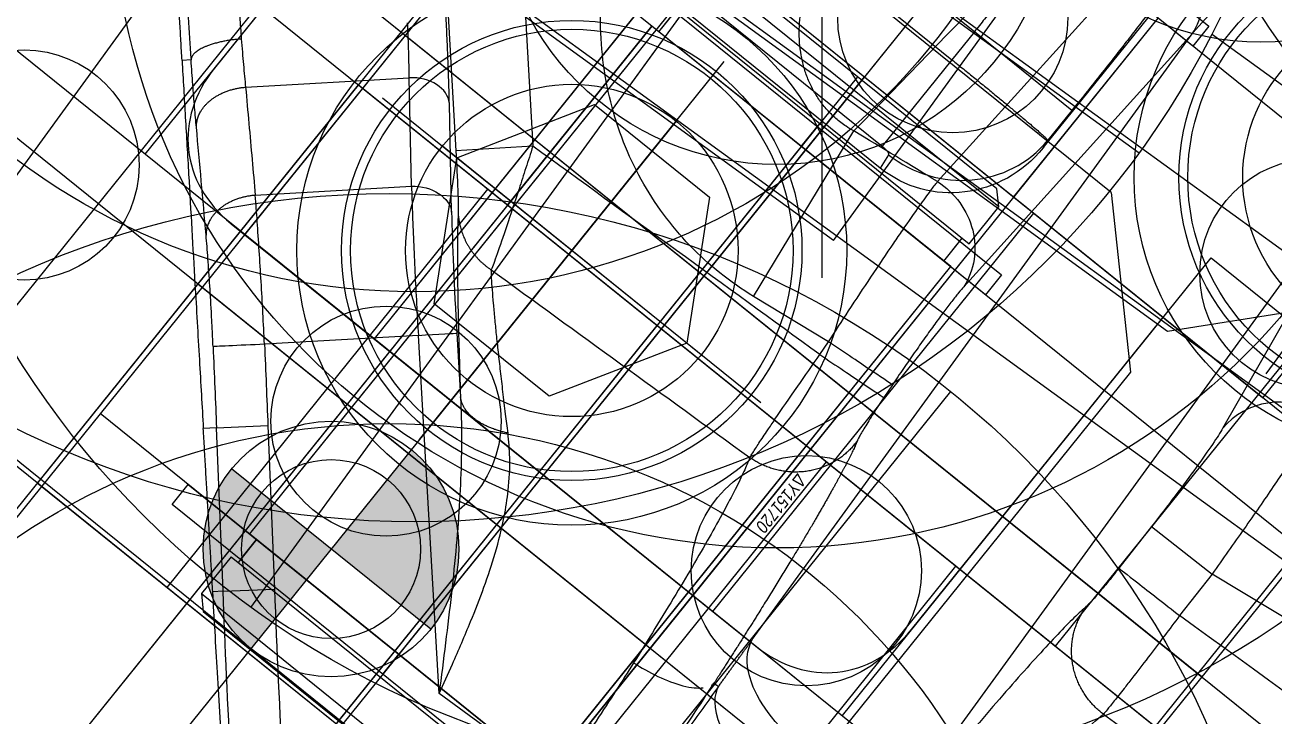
# Model space of a CAD drawing. Header units: millimetres. Extents: x 10462777 to 22643323, y 453826 to 1389191.
# Drawn here: x 11278593.96 to 11278642.8, y 585194.56 to 585221.59 of the extents above; entities that cross this region are included whole.
import ezdxf

# ---------------------------------------------------------------- set-up
doc = ezdxf.new("R2010")
doc.units = ezdxf.units.MM
doc.header["$LTSCALE"] = 200
doc.header["$MEASUREMENT"] = 0
for name, pattern in [('CENTER', [2, 1.25, -0.25, 0.25, -0.25]), ('HIDDEN', [3.75, 2.5, -1.25]), ('PHANTOM', [2.5, 1.25, -0.25, 0.25, -0.25, 0.25, -0.25])]:
    doc.linetypes.add(name, pattern=pattern)
doc.layers.get('0').update_dxf_attribs({"linetype": 'CONTINUOUS'})
for name, color, linetype in [('1', 1, 'CENTER'), ('1 Center', 1, 'CENTER'), ('5', 4, 'CONTINUOUS'), ('CENTER', 1, 'CONTINUOUS'), ('CL', 3, 'CONTINUOUS'), ('DR1501-002-005-002', 7, 'CONTINUOUS'), ('HL', 2, 'HIDDEN')]:
    doc.layers.add(name, color=color, linetype=linetype)
doc.layers.add('LAYOUT', color=8, linetype='CONTINUOUS', lineweight=25)
doc.styles.get("Standard").update_dxf_attribs({"font": 'SYMBOL'})

# ---------------------------------------------------------------- blocks, each defined once
blk = doc.blocks.new('A$C0CF62632')
at = {"layer": '1 Center', "ltscale": 0.5}
blk.add_line((490.876, 915.186), (490.876, 0), dxfattribs=at)
blk = doc.blocks.new('A$C321A0869')
at = {"layer": '1', "color": 155, "linetype": 'Continuous'}
for p, q in [((366.493, 330.365), (362.33, 330.365)), ((358, 326.035), (358, 299.695)), ((375.614, 307.636), (375.614, 317.093)), ((376.328, 316.614), (376.328, 308.116)), ((380.675, 316.614), (380.675, 308.116)), ((382.073, 308.116), (382.073, 316.614)), ((376.225, 307.716), (375.614, 307.636)), ((380.675, 308.116), (376.328, 308.116)), ((382.073, 308.116), (380.675, 308.116)), ((382.073, 303.219), (382.073, 308.116)), ((380.571, 303.219), (380.231, 303.174)), ((380.231, 303.174), (390.614, 303.174)), ((382.073, 303.219), (380.571, 303.219)), ((362.33, 295.365), (381, 295.365)), ((381, 295.365), (381, 288.109)), ((78.701, 238.074), (77.284, 224.823)), ((90.507, 206.072), (90.507, 236.687)), ((90.542, 236.65), (91.976, 223.561)), ((81.949, 235.354), (80.532, 222.103)), ((81.949, 206.072), (81.949, 235.354)), ((74.103, 216.965), (73.474, 224.505)), ((60.165, 220.932), (63.669, 216.648)), ((117.615, 220.598), (94.992, 218.709)), ((57.83, 219.022), (61.335, 214.738)), ((91.98, 218.817), (91.907, 216.756)), ((91.98, 218.817), (94.992, 218.709)), ((94.992, 218.709), (94.919, 216.648)), ((80.528, 217.358), (80.549, 216.756)), ((77.516, 217.25), (74.103, 216.965)), ((77.537, 216.648), (77.516, 217.25)), ((63.669, 216.648), (61.335, 214.738)), ((53.222, 211.918), (58.183, 215.977)), ((60.749, 212.594), (58.183, 215.977)), ((62.61, 212.701), (60.043, 216.085)), ((56.013, 208.719), (60.749, 212.594)), ((50.867, 211.529), (50.595, 211.307)), ((65.559, 208.984), (67.139, 207.053)), ((64.392, 208.029), (59.727, 204.213)), ((73.279, 197.167), (64.392, 208.029)), ((60.126, 200.473), (61.705, 201.718)), ((61.705, 201.718), (65.668, 196.693)), ((60.126, 200.473), (59.726, 200.146)), ((64.089, 195.448), (60.126, 200.473)), ((78.967, 197.167), (73.279, 197.167)), ((64.089, 195.448), (65.668, 196.693)), ((64.089, 195.448), (63.778, 195.194))]:
    blk.add_line(p, q, dxfattribs=at)
for centre, major_axis, ratio, start_param, end_param in [((363.774, 324.591), (4.564, -4.564), 0.774597, 2.482535, 3.800651), ((380.571, 307.716), (0.582, -4.462), 0.965377, 4.587233, 6.148996), ((363.774, 301.138), (4.564, 4.564), 0.774597, 2.482535, 3.800651), ((78.937, 235.246), (3.001, -0.321), 0.938062, 0.151539, 1.749148), ((94.988, 223.454), (3, 0.329), 0.940037, 1.546497, 2.987638), ((58.876, 215.13), (1.202, 0.912), 0.725263, 0.050713, 1.597488), ((65.736, 209.128), (4.14, -5.059), 0.034899, 3.900241, 4.712328)]:
    blk.add_ellipse(centre, major_axis=major_axis, ratio=ratio, start_param=start_param, end_param=end_param, dxfattribs=at)
at = {"layer": '1', "color": 155, "linetype": 'Continuous', "extrusion": (0, 0, -1)}
blk.add_ellipse((380.273, 307.677), major_axis=(-4.622, -0.602), ratio=0.965377, start_param=4.846578, end_param=6.408341, dxfattribs=at)
at = {"layer": '1', "color": 155, "linetype": 'Continuous'}
for points, degree in [([(385.069, 308.377), (385.064, 308.367), (385.041, 308.348), (384.972, 308.318), (384.869, 308.29), (384.732, 308.263), (384.563, 308.237), (384.366, 308.213), (384.142, 308.191), (383.894, 308.172), (383.625, 308.155), (383.336, 308.141), (383.031, 308.13), (382.715, 308.122), (382.394, 308.117), (382.18, 308.116), (382.073, 308.116)], 3), ([(376.328, 308.116), (376.328, 308.1), (376.328, 308.069), (376.325, 308.022), (376.322, 307.977), (376.317, 307.933), (376.31, 307.892), (376.303, 307.855), (376.294, 307.821), (376.284, 307.791), (376.273, 307.765), (376.262, 307.745), (376.25, 307.729), (376.237, 307.719), (376.229, 307.717), (376.225, 307.716)], 3), ([(380.675, 308.116), (380.675, 307.923), (380.674, 307.537), (380.672, 306.966), (380.668, 306.411), (380.663, 305.88), (380.657, 305.38), (380.649, 304.919), (380.64, 304.501), (380.631, 304.135), (380.62, 303.823), (380.608, 303.572), (380.596, 303.384), (380.584, 303.262), (380.576, 303.225), (380.571, 303.219)], 3), ([(73.474, 224.505), (74.259, 230.025), (75.045, 235.545), (75.83, 241.065)], 3), ([(81.949, 235.354), (81.996, 236.39), (82.223, 237.441), (82.674, 238.458)], 3), ([(94.752, 226.281), (94.765, 226.157), (94.789, 225.864), (94.825, 225.291), (94.859, 224.597), (94.89, 223.794), (94.919, 222.896), (94.944, 221.92), (94.965, 220.884), (94.981, 219.807), (94.989, 219.075), (94.992, 218.709)], 3), ([(77.284, 224.823), (76.014, 224.717), (74.744, 224.611), (73.474, 224.505)], 3), ([(74.103, 216.965), (73.567, 216.921), (72.499, 216.901), (70.908, 217.08), (69.353, 217.465), (67.852, 218.051), (66.425, 218.834), (65.094, 219.807), (63.88, 220.96), (62.802, 222.283), (62.193, 223.264), (61.915, 223.781)], 3), ([(91.976, 223.561), (92.014, 223.213), (92.057, 221.902), (92.017, 219.845), (91.98, 218.817)], 3), ([(80.532, 222.103), (80.522, 222.014), (80.506, 221.802), (80.487, 221.377), (80.475, 220.86), (80.471, 220.261), (80.474, 219.594), (80.485, 218.877), (80.502, 218.122), (80.518, 217.614), (80.528, 217.358)], 3), ([(60.043, 216.085), (59.906, 216.265), (59.613, 216.648), (59.109, 217.294), (58.557, 217.992), (57.967, 218.728), (57.561, 219.229), (57.354, 219.483)], 3), ([(77.537, 216.648), (72.915, 216.648), (68.292, 216.648), (63.669, 216.648)], 3), ([(80.549, 216.756), (80.554, 216.629), (80.564, 216.38), (80.583, 216.012), (80.604, 215.673), (80.627, 215.371), (80.651, 215.119), (80.675, 214.924), (80.69, 214.839), (80.698, 214.807)], 3), ([(91.907, 216.756), (91.902, 216.629), (91.892, 216.38), (91.873, 216.012), (91.852, 215.673), (91.829, 215.371), (91.805, 215.119), (91.781, 214.924), (91.766, 214.839), (91.758, 214.807)], 3), ([(117.789, 216.648), (110.165, 216.648), (102.542, 216.648), (94.919, 216.648)], 3), ([(50.595, 211.307), (46.709, 216.056)], 1), ([(61.335, 214.738), (61.68, 214.316), (62.365, 213.464), (62.785, 212.907), (62.861, 212.79)], 3), ([(91.758, 214.807), (91.715, 214.628), (91.629, 214.191), (91.494, 213.291), (91.357, 212.167), (91.221, 210.833), (91.087, 209.309), (90.957, 207.616), (90.832, 205.773), (90.755, 204.477), (90.717, 203.81)], 3), ([(49.298, 213.423), (49.476, 213.206), (49.829, 212.776), (50.356, 212.139), (50.698, 211.731), (50.867, 211.529)], 3), ([(60.749, 212.594), (61.36, 213.076), (62.238, 213.126), (62.61, 212.701)], 3), ([(62.861, 212.79), (62.952, 212.648), (63.178, 212.312), (63.657, 211.637), (64.281, 210.787), (65.06, 209.75), (66.002, 208.517), (66.74, 207.564), (67.139, 207.053)], 3), ([(52.586, 209.519), (52.424, 209.704), (52.08, 210.101), (51.497, 210.783), (51.082, 211.273), (50.867, 211.529)], 3), ([(53.222, 211.918), (53.536, 211.559), (54.162, 210.843), (55.093, 209.777), (55.707, 209.071), (56.013, 208.719)], 3), ([(65.195, 211.778), (69.359, 211.778), (73.522, 211.778), (77.686, 211.778)], 3), ([(94.77, 211.778), (102.47, 211.778), (110.171, 211.778), (117.871, 211.778)], 3), ([(55.372, 206.327), (54.446, 207.393), (53.517, 208.457), (52.586, 209.519)], 3), ([(64.391, 208.03), (64.989, 208.519), (65.538, 208.967), (65.559, 208.984)], 3), ([(81.956, 203.81), (81.949, 204.965), (81.949, 206.072)], 2), ([(81.644, 205.421), (81.692, 204.635), (81.739, 203.81)], 2), ([(59.727, 204.213), (60.388, 203.383), (61.048, 202.552), (61.705, 201.718)], 3), ([(81.706, 203.687), (81.724, 203.729), (81.735, 203.77), (81.739, 203.81)], 3), ([(81.739, 203.81), (81.956, 203.81)], 1), ([(58.152, 202.963), (58.839, 202.101), (59.497, 201.272), (60.126, 200.473)], 3), ([(63.778, 195.194), (59.726, 200.146)], 1), ([(65.668, 196.693), (68.636, 192.929), (71.649, 189.197), (74.685, 185.486)], 3), ([(73.129, 184.212), (69.903, 188.156), (66.715, 192.118), (64.089, 195.448)], 3)]:
    blk.add_open_spline(points, degree=degree, dxfattribs=at)
for points, degree, knots in [([(389.963, 303.48), (389.948, 303.47), (389.889, 303.451), (389.707, 303.421), (389.435, 303.393), (389.074, 303.366), (388.63, 303.34), (388.111, 303.316), (387.521, 303.294), (386.868, 303.275), (386.158, 303.258), (385.634, 303.248), (385.355, 303.244), (385.337, 303.243)], 3, [0, 0, 0, 0, 0.099316, 0.198633, 0.297949, 0.397265, 0.496581, 0.595898, 0.695214, 0.79453, 0.893846, 0.993163, 1, 1, 1, 1]), ([(385.337, 303.243), (385.093, 303.239), (384.576, 303.232), (383.764, 303.225), (382.917, 303.22), (382.355, 303.219), (382.073, 303.219)], 3, [0, 0, 0, 0, 0.236866, 0.491244, 0.745622, 1, 1, 1, 1]), ([(73.474, 224.505), (73.356, 224.49), (73.069, 224.466), (72.623, 224.478), (72.142, 224.55), (71.683, 224.678), (71.242, 224.858), (70.822, 225.089), (70.427, 225.367), (70.058, 225.69), (69.719, 226.053), (69.41, 226.456), (69.133, 226.894), (68.892, 227.363), (68.687, 227.859), (68.518, 228.384), (68.388, 228.937), (68.296, 229.524), (68.254, 230.085), (68.252, 230.45), (68.255, 230.607)], 3, [0, 0, 0, 0, 0.04152, 0.100873, 0.156978, 0.212835, 0.268183, 0.323489, 0.37875, 0.433797, 0.488967, 0.544603, 0.600587, 0.656781, 0.71326, 0.770349, 0.828758, 0.88921, 0.952417, 1, 1, 1, 1]), ([(77.516, 217.25), (77.491, 217.733), (77.438, 218.762), (77.369, 220.345), (77.323, 221.6), (77.292, 222.731), (77.274, 223.611), (77.272, 224.371), (77.28, 224.683), (77.284, 224.823)], 3, [0, 0, 0, 0, 0.147311, 0.313901, 0.49975, 0.578989, 0.749855, 0.888126, 1, 1, 1, 1]), ([(77.284, 224.823), (78.084, 224.872), (78.906, 224.604), (80.113, 223.594), (80.49, 222.857), (80.532, 222.103)], 3, [0, 0, 0, 0, 0.5, 0.5, 1, 1, 1, 1]), ([(58.183, 215.977), (57.99, 216.235), (57.609, 216.741), (57.111, 217.373), (56.866, 217.683)], 3, [0, 0, 0, 0, 0.508434, 1, 1, 1, 1]), ([(80.528, 217.358), (80.488, 217.356), (80.146, 217.344), (79.038, 217.304), (78.279, 217.277), (77.516, 217.25)], 3, [0, 0, 0, 0, 0.5, 0.5, 1, 1, 1, 1]), ([(63.669, 216.648), (63.762, 216.364), (63.946, 215.799), (64.296, 214.715), (64.687, 213.484), (64.976, 212.542), (65.131, 212.016), (65.174, 211.857), (65.195, 211.778)], 3, [0, 0, 0, 0, 0.131384, 0.261635, 0.515726, 0.761005, 0.881932, 1, 1, 1, 1]), ([(77.537, 216.648), (78.301, 216.675), (79.06, 216.702), (80.167, 216.742), (80.509, 216.754), (80.549, 216.756)], 3, [0, 0, 0, 0, 0.5, 0.5, 1, 1, 1, 1]), ([(77.686, 211.778), (77.68, 211.846), (77.667, 212.006), (77.644, 212.428), (77.622, 212.977), (77.594, 213.832), (77.564, 215.032), (77.546, 216.136), (77.537, 216.648)], 3, [0, 0, 0, 0, 0.106464, 0.2505, 0.399077, 0.500944, 0.768463, 1, 1, 1, 1]), ([(91.907, 216.756), (91.947, 216.754), (92.289, 216.742), (93.396, 216.702), (94.155, 216.675), (94.919, 216.648)], 3, [0, 0, 0, 0, 0.5, 0.5, 1, 1, 1, 1]), ([(94.919, 216.648), (94.914, 216.315), (94.903, 215.615), (94.88, 214.555), (94.857, 213.692), (94.834, 212.976), (94.812, 212.428), (94.789, 212.006), (94.776, 211.846), (94.77, 211.778)], 3, [0, 0, 0, 0, 0.150487, 0.317086, 0.49978, 0.601493, 0.749908, 0.893695, 1, 1, 1, 1]), ([(50.854, 214.696), (51.044, 214.466), (51.424, 214.002), (51.793, 213.566), (51.978, 213.346)], 3, [0, 0, 0, 0, 0.497295, 1, 1, 1, 1]), ([(80.698, 214.807), (80.827, 214.268), (81.03, 212.748), (81.167, 211.517), (81.302, 210.087), (81.435, 208.475), (81.571, 206.581), (81.642, 205.453), (81.644, 205.421)], 2, [0, 0, 0, 0.278702, 0.418053, 0.557404, 0.696755, 0.836106, 0.995364, 1, 1, 1]), ([(51.978, 213.346), (52.204, 213.082), (52.66, 212.548), (53.033, 212.129), (53.222, 211.918)], 3, [0, 0, 0, 0, 0.493972, 1, 1, 1, 1]), ([(60.749, 212.594), (60.951, 212.332), (61.351, 211.816), (62.062, 210.915), (62.816, 209.971), (63.598, 209.002), (64.129, 208.351), (64.392, 208.029)], 3, [0, 0, 0, 0, 0.209416, 0.414124, 0.614124, 0.809415, 1, 1, 1, 1]), ([(69.474, 206.997), (69.301, 207.181), (68.923, 207.587), (68.366, 208.187), (67.814, 208.787), (67.305, 209.344), (66.838, 209.861), (66.411, 210.34), (66.024, 210.782), (65.677, 211.185), (65.399, 211.52), (65.253, 211.702), (65.195, 211.778)], 3, [0, 0, 0, 0, 0.08626, 0.191894, 0.294639, 0.3954, 0.495133, 0.594905, 0.696032, 0.799934, 0.908128, 1, 1, 1, 1]), ([(77.686, 211.778), (77.725, 211.64), (77.81, 211.29), (77.942, 210.565), (78.081, 209.62), (78.22, 208.494), (78.357, 207.204), (78.489, 205.767), (78.613, 204.231), (78.691, 203.15), (78.727, 202.613)], 3, [0, 0, 0, 0, 0.115247, 0.242292, 0.369963, 0.497456, 0.624523, 0.751811, 0.879371, 1, 1, 1, 1]), ([(93.729, 202.613), (93.879, 204.84), (94.053, 206.855), (94.414, 210.027), (94.599, 211.181), (94.77, 211.778)], 3, [0, 0, 0, 0, 0.5, 0.5, 1, 1, 1, 1]), ([(50.595, 211.307), (51.065, 210.732), (52.01, 209.577), (53.87, 207.304), (55.896, 204.827), (57.702, 202.621), (58.89, 201.169), (59.449, 200.486), (59.726, 200.146)], 3, [0, 0, 0, 0, 0.149065, 0.299528, 0.592429, 0.80226, 0.901684, 1, 1, 1, 1]), ([(59.727, 204.213), (59.471, 204.532), (58.95, 205.18), (58.168, 206.139), (57.398, 207.073), (56.657, 207.961), (56.23, 208.464), (56.013, 208.719)], 3, [0, 0, 0, 0, 0.187923, 0.381874, 0.581879, 0.787912, 1, 1, 1, 1]), ([(67.139, 207.053), (67.311, 206.84), (67.797, 206.218), (68.587, 205.129), (69.509, 203.742), (70.439, 202.234), (71.378, 200.617), (72.326, 198.915), (72.959, 197.754), (73.279, 197.167), (73.279, 197.167)], 3, [0, 0, 0, 0, 0.073685, 0.211548, 0.356158, 0.508079, 0.667126, 0.831988, 0.999997, 1, 1, 1, 1]), ([(73.279, 197.167), (73.194, 197.582), (72.986, 198.593), (72.551, 200.547), (71.998, 202.53), (71.342, 204.158), (70.762, 205.282), (70.17, 206.203), (69.682, 206.758), (69.474, 206.997)], 3, [0, 0, 0, 0, 0.111199, 0.270462, 0.529042, 0.66964, 0.771745, 0.902233, 1, 1, 1, 1]), ([(58.152, 202.963), (58.026, 203.121), (57.772, 203.439), (57.267, 204.064), (56.648, 204.819), (56.075, 205.505), (55.655, 205.999), (55.466, 206.218), (55.372, 206.327)], 3, [0, 0, 0, 0, 0.124402, 0.250021, 0.499814, 0.749713, 0.87521, 1, 1, 1, 1]), ([(90.507, 206.072), (90.462, 205.671), (90.228, 205.158), (88.823, 204.205), (87.569, 203.81), (84.886, 203.81), (83.632, 204.206), (82.228, 205.158), (81.994, 205.671), (81.949, 206.072)], 3, [0, 0, 0, 0, 0.25, 0.25, 0.5, 0.5, 0.75, 0.75, 1, 1, 1, 1]), ([(59.727, 204.213), (59.362, 203.923), (58.938, 203.586), (58.328, 203.101), (58.165, 202.972), (58.152, 202.963)], 3, [0, 0, 0, 0, 0.5, 0.5, 1, 1, 1, 1]), ([(81.98, 197.225), (81.967, 197.811), (81.942, 198.966), (81.886, 200.658), (81.82, 202.276), (81.765, 203.303), (81.739, 203.81)], 3, [0, 0, 0, 0, 0.26076, 0.514336, 0.76076, 1, 1, 1, 1]), ([(81.956, 203.81), (82.001, 203.459), (82.234, 203.01), (83.636, 202.177), (84.889, 201.831), (87.567, 201.831), (88.82, 202.177), (90.222, 203.01), (90.455, 203.459), (90.5, 203.81)], 3, [0, 0, 0, 0, 0.25, 0.25, 0.5, 0.5, 0.75, 0.75, 1, 1, 1, 1]), ([(81.956, 203.81), (81.96, 203.117), (81.967, 201.679), (81.976, 199.477), (81.98, 197.963), (81.981, 197.221)], 3, [0, 0, 0, 0, 0.332217, 0.675766, 1, 1, 1, 1]), ([(78.727, 202.613), (79.416, 202.646), (80.223, 202.785), (81.116, 203.137), (81.349, 203.279), (81.506, 203.423)], 3, [0, 0, 0, 0, 0.656412, 0.656412, 1, 1, 1, 1]), ([(78.727, 202.613), (78.755, 202.192), (78.81, 201.3), (78.878, 199.91), (78.931, 198.515), (78.957, 197.597), (78.967, 197.167)], 3, [0, 0, 0, 0, 0.243524, 0.506037, 0.768426, 1, 1, 1, 1]), ([(72.91, 184.033), (72.365, 184.699), (71.272, 186.034), (69.641, 188.028), (67.795, 190.285), (66.166, 192.275), (64.76, 193.994), (64.106, 194.794), (63.778, 195.194)], 3, [0, 0, 0, 0, 0.172639, 0.346283, 0.520263, 0.76877, 0.884378, 1, 1, 1, 1])]:
    blk.add_open_spline(points, degree=degree, knots=knots, dxfattribs=at)
for points, weights in [([(80.698, 214.807), (80.736, 213.067), (79.481, 211.804), (77.686, 211.778)], [1.17683022819, 0.941056623078, 0.941056590602, 1.17683013077]), ([(94.77, 211.778), (92.975, 211.804), (91.72, 213.067), (91.758, 214.807)], [1.17683013248, 0.941056590107, 0.941056622507, 1.17683022968]), ([(51.978, 213.346), (51.099, 212.61), (50.642, 211.864), (50.867, 211.529)], [1.16532601919, 0.945940833491, 0.944896323718, 1.16219248987]), ([(62.861, 212.79), (63.421, 212.12), (64.246, 211.739), (65.195, 211.778)], [1.16323630401, 1.03657895987, 0.983628026762, 1.00438350468]), ([(52.586, 209.519), (52.079, 210.187), (52.34, 211.173), (53.222, 211.918)], [1.16532608205, 0.944891347231, 0.944891305983, 1.16532595831]), ([(56.013, 208.719), (55.132, 207.977), (54.869, 206.995), (55.372, 206.327)], [1.16453254994, 0.945156232214, 0.945155816686, 1.16453130336]), ([(69.474, 206.997), (68.453, 206.539), (67.587, 206.559), (67.139, 207.053)], [1.0821635901, 0.972612191597, 0.972612136633, 1.08216342521])]:
    blk.add_rational_spline(points, weights, degree=3, dxfattribs=at)
blk = doc.blocks.new('A$C3D036A4C')
at = {"layer": 'DR1501-002-005-002'}
h = blk.add_hatch(color=256, dxfattribs=at)
h.dxf.hatch_style = 1
h.paths.add_polyline_path([(20, 35), (20, 33.5, -0.414214), (23.5, 30), (25, 30, 0.414214)])
h.paths.add_polyline_path([(20, 33.5), (20, 30), (23.5, 30, 0.414214)], flags=17)
h.paths.add_polyline_path([(20, 30), (16.5, 30, 0.414214), (20, 26.5)], flags=17)
h.paths.add_polyline_path([(16.5, 30), (15, 30, 0.414214), (20, 25), (20, 26.5, -0.414214)])
at = {"layer": 'CL'}
for p, q in [((20, 8.5), (20, 81.5)), ((85, 26), (85, 64)), ((0, 45), (100, 45)), ((15, 30), (25, 30)), ((13.5, 15), (26.5, 15))]:
    blk.add_line(p, q, dxfattribs=at)
at = {"layer": 'DR1501-002-005-002'}
for p, q in [((5, 90), (95, 90)), ((0, 5), (0, 85)), ((100, 5), (100, 85)), ((60, 26), (60, 64)), ((60, 64), (100, 64)), ((60, 55), (100, 55)), ((60, 35), (100, 35)), ((60, 26), (100, 26)), ((5, 0), (0, 5)), ((5, 0), (95, 0))]:
    blk.add_line(p, q, dxfattribs=at)
for centre, radius in [((20, 75), 6.5), ((20, 30), 3.5), ((20, 15), 6.5)]:
    blk.add_circle(centre, radius, dxfattribs=at)
at = {"layer": 'HL'}
for p, q in [((77.5, 55), (77.5, 64)), ((92.5, 55), (92.5, 64)), ((77.5, 35), (77.5, 26)), ((92.5, 35), (92.5, 26))]:
    blk.add_line(p, q, dxfattribs=at)
blk.add_circle((20, 30), 5, dxfattribs=at)
blk = doc.blocks.new('A$C148D47CC')
at = {"layer": '5'}
for p, q in [((82.5, 0), (82.5, 20)), ((97.5, 0), (97.5, 20))]:
    blk.add_line(p, q, dxfattribs=at)
at = {"layer": 'CL'}
for p, q in [((90, 0), (90, 20)), ((0, 10), (175, 10))]:
    blk.add_line(p, q, dxfattribs=at)
at = {"layer": 'DR1501-002-005-002'}
for p, q in [((0, 0), (0, 20)), ((0, 20), (175, 20)), ((75, 0), (75, 20)), ((110, 0), (110, 20)), ((0, 0), (175, 0))]:
    blk.add_line(p, q, dxfattribs=at)
at = {"layer": 'HL'}
for p, q in [((81.5, 0), (81.5, 20)), ((98.5, 0), (98.5, 20))]:
    blk.add_line(p, q, dxfattribs=at)
blk = doc.blocks.new('A$C69DB7109')
at = {"layer": '5'}
for p, q in [((7.5, -55), (7.5, -35)), ((22.5, -55), (22.5, -35))]:
    blk.add_line(p, q, dxfattribs=at)
at = {"layer": 'CL'}
for p, q in [((15, -55), (15, -35)), ((-10, -45), (130, -45))]:
    blk.add_line(p, q, dxfattribs=at)
at = {"layer": 'DR1501-002-005-002'}
for p, q in [((-5, -35), (30, -35)), ((0, -55), (0, -35)), ((30, -55), (30, -35)), ((-5, -55), (30, -55)), ((-5, -85), (-5, -55))]:
    blk.add_line(p, q, dxfattribs=at)
at = {"layer": 'HL'}
for p, q in [((6.5, -55), (6.5, -35)), ((23.5, -55), (23.5, -35))]:
    blk.add_line(p, q, dxfattribs=at)
at = {"layer": 'DR1501-002-005-002', "oblique": 8, "width": 0.85}
blk.add_text('DU151720', height=0.5, rotation=90, dxfattribs=at).set_placement((7.313, -41.318))
blk = doc.blocks.new('A$C46232C3D')
at = {"layer": 'CENTER'}
for p, q in [((3.5, 7.5), (2.35, 7.5)), ((41.5, 7.5), (42.65, 7.5))]:
    blk.add_line(p, q, dxfattribs=at)
at = {"layer": 'CL'}
for p, q in [((22.5, 15), (22.5, 0)), ((0, 7.5), (45, 7.5))]:
    blk.add_line(p, q, dxfattribs=at)
at = {"layer": 'DR1501-002-005-002'}
for p, q in [((0.5, 15), (0, 14.5)), ((2.35, 15), (0.5, 15)), ((0.5, 15), (0.5, 0)), ((2.35, 0), (2.35, 15)), ((41.5, 15), (3.5, 15)), ((3.5, 15), (3.5, 0)), ((3.5, 15), (3.5, 0)), ((41.5, 15), (41.5, 0)), ((41.5, 15), (41.5, 0)), ((44.5, 15), (42.65, 15)), ((42.65, 0), (42.65, 15)), ((45, 14.5), (44.5, 15)), ((44.5, 0), (44.5, 15)), ((0, 14.5), (0, 0.5)), ((3.5, 14.65), (2.35, 14.65)), ((41.5, 14.65), (42.65, 14.65)), ((45, 0.5), (45, 14.5)), ((0, 0.5), (0.5, 0)), ((44.5, 0), (45, 0.5)), ((3.5, 0.35), (2.35, 0.35)), ((41.5, 0.35), (42.65, 0.35)), ((0.5, 0), (2.35, 0)), ((3.5, 0), (41.5, 0)), ((42.65, 0), (44.5, 0))]:
    blk.add_line(p, q, dxfattribs=at)
blk = doc.blocks.new('A$C212748E0')
at = {"layer": 'CENTER'}
blk.add_line((9.25, 1), (9.25, 0), dxfattribs=at)
at = {"layer": 'DR1501-002-005-002'}
for p, q in [((0, 1), (19.823, 1)), ((0, 0), (0, 1)), ((2.1, 1), (2.1, 0)), ((16.4, 1), (16.4, 0)), ((19.823, 1), (19.823, 0)), ((19.823, 0), (0, 0))]:
    blk.add_line(p, q, dxfattribs=at)
blk = doc.blocks.new('A$C1D410D33')
at = {"layer": 'DR1501-002-005-002', "rotation": 90}
blk.add_blockref('A$C46232C3D', (16.75, 0), dxfattribs=at)
at = {"layer": 'DR1501-002-005-002'}
for p in [(0, 41.5), (0, 2.5)]:
    blk.add_blockref('A$C212748E0', p, dxfattribs=at)
blk = doc.blocks.new('A$C4F800965')
at = {"layer": 'CL'}
for p, q in [((35, 70), (35, 0)), ((0, 35), (70, 35))]:
    blk.add_line(p, q, dxfattribs=at)
blk.add_circle((35, 35), 26, dxfattribs=at)
at = {"layer": 'DR1501-002-005-002'}
for centre, radius in [((35, 35), 35), ((9, 35), 4.5), ((35, 9), 4.5)]:
    blk.add_circle(centre, radius, dxfattribs=at)
at = {"layer": 'HL'}
blk.add_circle((35, 35), 11, dxfattribs=at)
blk = doc.blocks.new('A$C59BF75ED')
at = {"layer": 'CENTER'}
for p, q in [((50, 84.5), (50, 65.5)), ((40.5, 75), (59.5, 75)), ((50, 24.5), (50, 5.5)), ((40.5, 15), (59.5, 15))]:
    blk.add_line(p, q, dxfattribs=at)
at = {"layer": 'CL'}
blk.add_line((30, 45), (230, 45), dxfattribs=at)
at = {"layer": 'DR1501-002-005-002'}
blk.add_lwpolyline([(52.887, 10), (47.113, 10), (44.226, 15), (47.113, 20), (52.887, 20), (55.773, 15), (52.887, 10)], dxfattribs=at)
for centre, radius in [((50, 75), 10.75), ((50, 75), 9), ((50, 75), 8.65), ((50, 15), 10.75), ((50, 15), 9), ((50, 15), 8.65)]:
    blk.add_circle(centre, radius, dxfattribs=at)
for name, p in [('A$C3D036A4C', (30, 0)), ('A$C69DB7109', (100, 90)), ('A$C4F800965', (0, 10)), ('A$C1D410D33', (105.75, 22.5)), ('A$C148D47CC', (25, 35))]:
    blk.add_blockref(name, p, dxfattribs=at)
blk = doc.blocks.new('A$C01323151')
at = {"layer": 'DR1501-002-005-002', "rotation": 90.00000000000004}
for p in [(124.4, 152.367), (444.4, 152.367)]:
    blk.add_blockref('A$C59BF75ED', p, dxfattribs=at)
blk = doc.blocks.new('A$C6B1410A9')
at = {"layer": 'DR1501-002-005-002', "rotation": 90.00000000000004}
for p in [(124.4, 149.992), (414.4, 149.992)]:
    blk.add_blockref('A$C59BF75ED', p, dxfattribs=at)
blk = doc.blocks.new('A$C256B494F')
at = {"layer": 'DR1501-002-005-002'}
for p, rotation in [((468.432, 219.009, -10.028), 90.00000000000004), ((230, 264.787, -10.028), 180)]:
    blk.add_blockref('A$C59BF75ED', p, dxfattribs=dict(at, rotation=rotation))
blk.add_blockref('A$C59BF75ED', (475.786, 197.943, -10.028), dxfattribs=at)
blk = doc.blocks.new('A$C1F8A417F')
at = {"ltscale": 10}
for name, p in [('A$C256B494F', (1576.882, 789.024, 10.028)), ('A$C6B1410A9', (1650.716, 788.607)), ('A$C01323151', (1633.375, 786.022))]:
    blk.add_blockref(name, p, dxfattribs=at)
at = {"layer": 'DR1501-002-005-002'}
blk.add_blockref('A$C321A0869', (1664.775, 743.024), dxfattribs=at)
blk = doc.blocks.new('A$C7DA30AB0')
at = {"layer": 'LAYOUT', "color": 6, "linetype": 'PHANTOM'}
blk.add_circle((3030.448, 3025.987, 0), 2693.021, dxfattribs=at)

msp = doc.modelspace()

# ---------------------------------------------------------------- block references
at = {"ltscale": 10, "rotation": 180}
msp.add_blockref('A$C0CF62632', (11279116.00281, 585526.88814, 0), dxfattribs=at)

# ---------------------------------------------------------------- next in the draw order: block references
at = {"ltscale": 10, "rotation": 324.019764306913}
msp.add_blockref('A$C1F8A417F', (11276651.31599, 585455.73383, 0), dxfattribs=at)

# ---------------------------------------------------------------- next in the draw order: block references
at = {"ltscale": 10, "rotation": 51.1429793073033}
msp.add_blockref('A$C1F8A417F', (11278165.47006, 582967.95012, 0), dxfattribs=at)

# ---------------------------------------------------------------- next in the draw order: block references
at = {"ltscale": 10}
msp.add_blockref('A$C7DA30AB0', (11276684.40366, 580408.4363, 0), dxfattribs=at)

doc.saveas('drawing.dxf')
